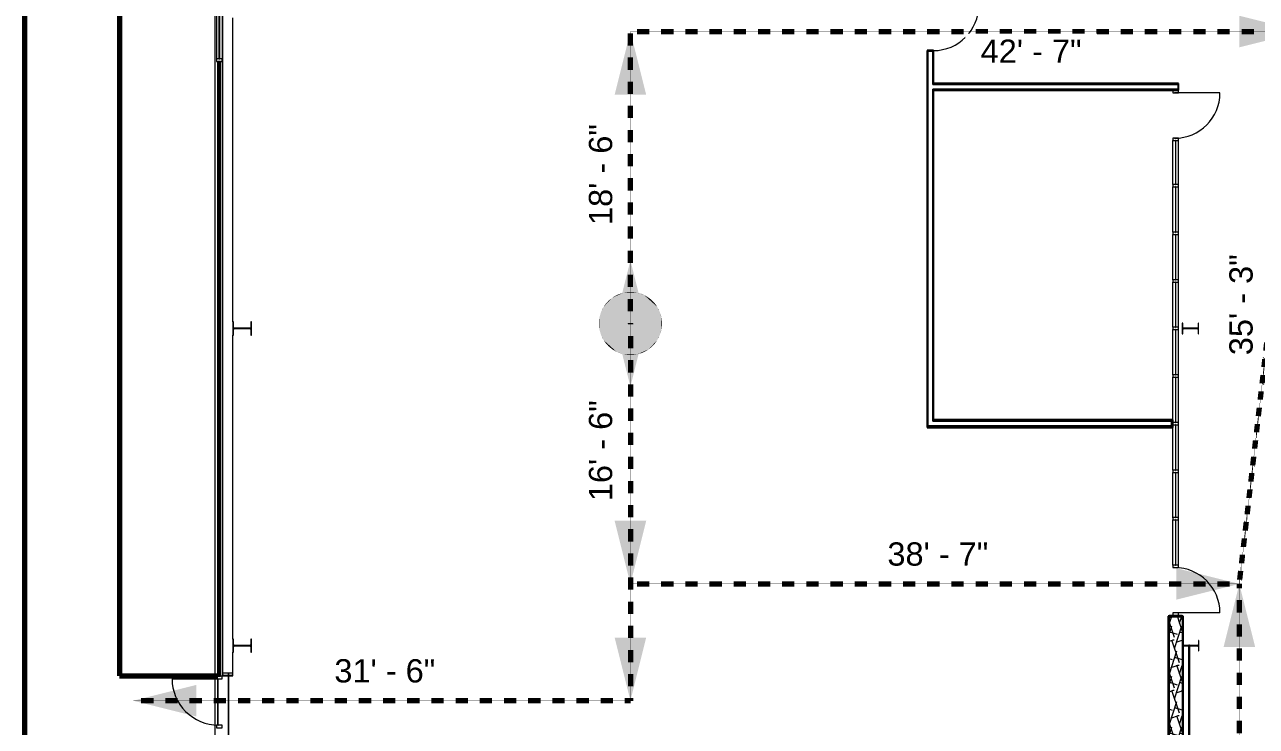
# Model space of a CAD drawing. Header units: inches. Extents: x 0 to 26364, y -23034 to 792.
# Drawn here: x 21911 to 22848, y -21688 to -21154 of the extents above; entities that cross this region are included whole.
import ezdxf

# ---------------------------------------------------------------- set-up
doc = ezdxf.new("R2010")
doc.units = ezdxf.units.IN
doc.header["$MEASUREMENT"] = 0
doc.linetypes.add('Dash', pattern=[0.25, 0.125, -0.125])
for name, color, linetype, lineweight in [('A-ANNO-IDEN', 131, 'Continuous', 9), ('A-ANNO-NOTE', 131, 'Continuous', 9), ('A-DOOR', 31, 'Continuous', 13), ('A-DOOR-GLAZ', 31, 'Continuous', 15), ('A-FLOR', 192, 'Continuous', 13), ('A-GENM', 13, 'Continuous', 13), ('A-GLAZ-CURT', 52, 'Continuous', 13), ('A-GLAZ-CWMG', 51, 'Continuous', 13), ('A-SITE-ROAD', 130, 'Continuous', 70), ('A-SITE-SWLK', 140, 'Continuous', 70), ('A-WALL', 113, 'Continuous', 13), ('A-WALL-PATT', 111, 'Continuous', 25), ('C-TOPO', 7, 'Continuous', 13), ('I-WALL', 2, 'Continuous', 13), ('L-SITE-WALL', 31, 'Continuous', 13), ('S-BEAM', 12, 'Continuous', 13), ('S-COLS', 52, 'Continuous', 13)]:
    doc.layers.add(name, color=color, linetype=linetype, lineweight=lineweight)
doc.styles.add('Arial_1', font='arial.ttf', dxfattribs={"height": 17.703593})
pattern_1 = [(45, (0, 0), (-19.00703, 19.00703), []), (45, (0, 28.8), (-19.00703, 19.00703), [])]
pattern_2 = [(0, (0, 0), (61.44, 15.36), [2.534, -43.546, 2.534, -43.546, -245.76]), (0, (0, 0), (61.44, 15.36), [-92.16, 2.534, -89.626, 2.534, -43.546, -107.52]), (0, (0, 0), (61.44, 15.36), [-230.4, 2.534, -28.186, 2.534, -74.266]), (120, (23.04, 7.68), (-44.02215, 45.528601), [2.534, -43.546, 2.534, -43.546, -245.76]), (120, (23.04, 7.68), (-44.02215, 45.528601), [-92.16, 2.534, -89.626, 2.534, -43.546, -107.52]), (120, (23.04, 7.68), (-44.02215, 45.528601), [-230.4, 2.534, -28.186, 2.534, -74.266]), (240, (30.72, 38.4), (-17.41785, -60.888601), [2.534, -43.546, 2.534, -43.546, -245.76]), (240, (30.72, 38.4), (-17.41785, -60.888601), [-92.16, 2.534, -89.626, 2.534, -43.546, -107.52]), (240, (30.72, 38.4), (-17.41785, -60.888601), [-230.4, 2.534, -28.186, 2.534, -74.266])]

# ---------------------------------------------------------------- blocks, each defined once
blk = doc.blocks.new('Struct_Xcel_Sports Complex_rvt-1-Egress Plan')
at = {"layer": 'A-FLOR', "color": 7}
for p, q in [((22066.14, -21648.87), (22066.14, -21647.23)), ((22066.14, -21722.93), (22066.14, -21649.18))]:
    blk.add_line(p, q, dxfattribs=at)
at = {"layer": 'L-SITE-WALL', "color": 7}
for p, q in [((22058.14, -21649.43), (22058.14, -21182.12)), ((22058.14, -21686.62), (22058.14, -21651.43)), ((22066.14, -21647.23), (22066.14, -21648.87)), ((22066.14, -21649.18), (22066.14, -21722.93))]:
    blk.add_line(p, q, dxfattribs=at)
blk = doc.blocks.new('Single-Glass 1 - 2_  10 7_16_ x96_-1835913-Egress Plan')
at = {"layer": 'A-DOOR'}
for p, q in [((15.21875, -2.4375), (15.21875, -6.4375)), ((17.21875, -2.4375), (15.21875, -2.4375)), ((15.21875, -6.4375), (17.21875, -6.4375)), ((17.21875, -2.4375), (17.21875, -6.4375)), ((15.21875, -32.875), (15.21875, -36.875)), ((15.21875, -32.875), (17.21875, -32.875)), ((17.21875, -36.875), (15.21875, -36.875)), ((17.21875, -32.875), (17.21875, -36.875))]:
    blk.add_line(p, q, dxfattribs=at)
at = {"layer": 'A-DOOR', "lineweight": 9}
for p, q in [((15.21875, -6.4375), (15.21875, -32.875)), ((17.21875, -6.4375), (17.21875, -32.875))]:
    blk.add_line(p, q, dxfattribs=at)
blk.add_arc((17.21875, -2.4375), 34.4375, 180, 270, dxfattribs=at)
at = {"layer": 'A-DOOR-GLAZ'}
blk.add_line((16.21875, -32.875), (16.21875, -6.4375), dxfattribs=at)
blk = doc.blocks.new('Girt_C - 8_D-1405510-Egress Plan')
at = {"layer": 'S-BEAM'}
for p, q in [((22061.64, -21143.68), (22061.64, -21646.84)), ((22069.64, -21380.05), (22069.64, -21148.8)), ((22069.64, -21621.3), (22069.64, -21390.05)), ((22069.64, -21646.84), (22069.64, -21631.3)), ((22069.25, -21647.23), (22062.03, -21647.23))]:
    blk.add_line(p, q, dxfattribs=at)
blk = doc.blocks.new('System Panel - INSULATED LOW-E GLAZING _SEE ELEVATIONS FOR U-FACTOR_ SHGC_ _ LT_-827433-Egress Plan')
at = {"layer": 'A-GLAZ-CURT', "lineweight": 9}
for p, q in [((17.09375, -0.25), (-17.09375, -0.25)), ((-17.09375, -0.25), (-17.09375, -1.25)), ((-17.09375, -1.25), (17.09375, -1.25)), ((17.09375, -1.25), (17.09375, -0.25))]:
    blk.add_line(p, q, dxfattribs=at)
at = {"layer": 'A-GLAZ-CURT'}
for p, q in [((-17.09375, -1.25), (-17.09375, -0.25)), ((17.09375, -0.25), (-17.09375, -0.25)), ((-17.09375, -1.25), (17.09375, -1.25)), ((17.09375, -0.25), (17.09375, -1.25))]:
    blk.add_line(p, q, dxfattribs=at)
blk = doc.blocks.new('Rectangular Mullion - Exterior 2_ x 4_5_-V77-Egress Plan')
at = {"layer": 'A-GLAZ-CWMG'}
for p, q in [((22057.02, -21145.93), (22057.02, -21180.12)), ((22061.52, -21145.93), (22061.52, -21180.12))]:
    blk.add_line(p, q, dxfattribs=at)
blk = doc.blocks.new('Rectangular Mullion - Exterior 2_ x 4_5_-1115231-Egress Plan')
at = {"layer": 'A-GLAZ-CWMG'}
for p, q in [((-1, 3), (1, 3)), ((-1, -1.5), (-1, 3)), ((1, 3), (1, -1.5)), ((1, -1.5), (-1, -1.5))]:
    blk.add_line(p, q, dxfattribs=at)
blk = doc.blocks.new('Door_Single_Storefront - one-1371400-Egress Plan')
at = {"layer": 'A-DOOR'}
blk.add_line((-17.59375, -35.1875), (-17.59375, 0), dxfattribs=at)
blk.add_arc((-17.59375, 0), 35.1875, 270, 0, dxfattribs=at)
blk = doc.blocks.new('Rectangular Mullion - Exterior 2_ x 4_5_-1305178-Egress Plan')
at = {"layer": 'A-GLAZ-CWMG'}
for p, q in [((0, 1.5), (-2, 1.5)), ((-2, 1.5), (-2, -3)), ((0, -3), (0, 1.5)), ((-2, -3), (0, -3))]:
    blk.add_line(p, q, dxfattribs=at)
blk = doc.blocks.new('Rectangular Mullion - Exterior 2_ x 4_5_-827470-Egress Plan')
at = {"layer": 'A-GLAZ-CWMG'}
for p, q in [((-1, 1.5), (1, 1.5)), ((-1, -3), (-1, 1.5)), ((1, 1.5), (1, -3)), ((1, -3), (-1, -3))]:
    blk.add_line(p, q, dxfattribs=at)
blk = doc.blocks.new('Round Bar - 1_-1251605-Egress Plan')
at = {"layer": 'S-BEAM'}
for p, q in [((22796.27, -21626.3), (22796.27, -21749.02)), ((22797.27, -21749.02), (22797.27, -21626.3))]:
    blk.add_line(p, q, dxfattribs=at)
for start_param, end_param in [(0, 3.141593), (3.141593, 6.283185)]:
    blk.add_ellipse((22796.77, -21626.3), major_axis=(0.5, 0), ratio=0.836579, start_param=start_param, end_param=end_param, dxfattribs=at)
blk = doc.blocks.new('Door_Single_Storefront - one-1371409-Egress Plan')
at = {"layer": 'A-DOOR'}
blk.add_line((-17.21875, 34.4375), (-17.21875, 0), dxfattribs=at)
blk.add_arc((-17.21875, 0), 34.4375, 360, 90, dxfattribs=at)
blk = doc.blocks.new('System Panel - Interior Glazing-1220306-Egress Plan')
at = {"layer": 'A-GLAZ-CURT', "lineweight": 9}
for p, q in [((17.21875, 0.9375), (-17.21875, 0.9375)), ((-17.21875, 0.9375), (-17.21875, 0.5625)), ((-17.21875, 0.5625), (17.21875, 0.5625)), ((17.21875, 0.5625), (17.21875, 0.9375))]:
    blk.add_line(p, q, dxfattribs=at)
blk = doc.blocks.new('Rectangular Mullion - Interior 1_75_ x 4_5_-1214730-Egress Plan')
at = {"layer": 'A-GLAZ-CWMG'}
for p, q in [((22799.52, -22650.74), (22799.52, -22616.3)), ((22804.02, -22650.74), (22804.02, -22616.3))]:
    blk.add_line(p, q, dxfattribs=at)
blk = doc.blocks.new('Rectangular Mullion - Interior 1_75_ x 4_5_-1834679-Egress Plan')
at = {"layer": 'A-GLAZ-CWMG'}
for p, q in [((-1.75, 1.5), (0, 1.5)), ((-1.75, -3), (-1.75, 1.5)), ((0, 1.5), (0, -3)), ((0, -3), (-1.75, -3))]:
    blk.add_line(p, q, dxfattribs=at)
blk = doc.blocks.new('Rectangular Mullion - Interior 1_75_ x 4_5_-1835424-Egress Plan')
at = {"layer": 'A-GLAZ-CWMG'}
for p, q in [((0, 1.5), (-1.75, 1.5)), ((-1.75, 1.5), (-1.75, -3)), ((0, -3), (0, 1.5)), ((-1.75, -3), (0, -3))]:
    blk.add_line(p, q, dxfattribs=at)
blk = doc.blocks.new('Rectangular Mullion - Interior 1_75_ x 4_5_-1220285-Egress Plan')
at = {"layer": 'A-GLAZ-CWMG'}
for p, q in [((-0.875, 1.5), (0.875, 1.5)), ((-0.875, -3), (-0.875, 1.5)), ((0.875, 1.5), (0.875, -3)), ((0.875, -3), (-0.875, -3))]:
    blk.add_line(p, q, dxfattribs=at)
blk = doc.blocks.new('Door_Single_Storefront - one-1835622-Egress Plan')
at = {"layer": 'A-DOOR'}
blk.add_line((-17.21875, -34.4375), (-17.21875, 0), dxfattribs=at)
blk.add_arc((-17.21875, 0), 34.4375, 270, 0, dxfattribs=at)
blk = doc.blocks.new('Rectangular Mullion - Interior 1_75_ x 4_5_-V82-Egress Plan')
at = {"layer": 'A-GLAZ-CWMG'}
for p, q in [((22784.14, -21454.43), (22784.14, -21422.12)), ((22788.64, -21456.55), (22788.64, -21422.12))]:
    blk.add_line(p, q, dxfattribs=at)
blk = doc.blocks.new('Rectangular Mullion - Interior 1_75_ x 4_5_-V83-Egress Plan')
at = {"layer": 'A-GLAZ-CWMG'}
for p, q in [((22784.14, -21492.74), (22784.14, -21460.43)), ((22788.64, -21492.74), (22788.64, -21458.3))]:
    blk.add_line(p, q, dxfattribs=at)
blk = doc.blocks.new('Rectangular Mullion - Interior 1_75_ x 4_5_-1835431-Egress Plan')
at = {"layer": 'A-GLAZ-CWMG'}
for p, q in [((22784.14, -21565.12), (22784.14, -21530.68)), ((22788.64, -21565.12), (22788.64, -21530.68))]:
    blk.add_line(p, q, dxfattribs=at)
blk = doc.blocks.new('System Panel - Interior Glazing-1835623-Egress Plan')
at = {"layer": 'A-GLAZ-CURT', "lineweight": 9}
for p, q in [((16.71875, 0.9375), (-16.71875, 0.9375)), ((-16.71875, 0.9375), (-16.71875, 0.5625)), ((-16.71875, 0.5625), (16.71875, 0.5625)), ((16.71875, 0.5625), (16.71875, 0.9375))]:
    blk.add_line(p, q, dxfattribs=at)
blk = doc.blocks.new('Rectangular Mullion - Interior 1_75_ x 4_5_-1835621-Egress Plan')
at = {"layer": 'A-GLAZ-CWMG'}
for p, q in [((22784.14, -21275.62), (22784.14, -21242.18)), ((22788.64, -21275.62), (22788.64, -21242.18))]:
    blk.add_line(p, q, dxfattribs=at)
blk = doc.blocks.new('Rectangular Mullion - Interior 1_75_ x 4_5_-1314720-Egress Plan')
at = {"layer": 'A-GLAZ-CWMG'}
for p, q in [((-0.875, 1.5), (0.875, 1.5)), ((-0.875, -3), (-0.875, 1.5)), ((0.875, 1.5), (0.875, -3)), ((0.875, -3), (-0.875, -3))]:
    blk.add_line(p, q, dxfattribs=at)
blk = doc.blocks.new('Path of Travel - 01 Start-1852794-Egress Plan')
at = {"layer": 'A-GENM', "linetype": 'Dash', "lineweight": 70}
blk.add_line((8.96, 0), (206.96, 0), dxfattribs=at)
blk = doc.blocks.new('Path of Travel - 02 Middle-1854604-Egress Plan')
at = {"layer": 'A-GENM', "linetype": 'Dash', "lineweight": 70}
blk.add_line((8.96, 0), (471.95, 0), dxfattribs=at)
blk = doc.blocks.new('Path of Travel - 02 Middle-1854653-Egress Plan')
at = {"layer": 'A-GENM', "linetype": 'Dash', "lineweight": 70}
blk.add_line((8.96, 0), (431.68, 0), dxfattribs=at)
blk = doc.blocks.new('Path of Travel - 01 Start-1853718-Egress Plan')
at = {"layer": 'A-GENM', "linetype": 'Dash', "lineweight": 70}
blk.add_line((8.96, 0), (230.96, 0), dxfattribs=at)
blk = doc.blocks.new('Path of Travel - 02 Middle-1853280-Egress Plan')
at = {"layer": 'A-GENM', "linetype": 'Dash', "lineweight": 70}
blk.add_line((8.96, 0), (519.87, 0), dxfattribs=at)
blk = doc.blocks.new('Path of Travel - 02 Middle-1853626-Egress Plan')
at = {"layer": 'A-GENM', "linetype": 'Dash', "lineweight": 70}
blk.add_line((8.96, 0), (386.96, 0), dxfattribs=at)
blk = doc.blocks.new('Path of Travel - 02 Middle-1853567-Egress Plan')
at = {"layer": 'A-GENM', "linetype": 'Dash', "lineweight": 70}
blk.add_line((8.96, 0), (97.77, 0), dxfattribs=at)
blk = doc.blocks.new('Path of Travel - 02 Middle-1854605-Egress Plan')
at = {"layer": 'A-GENM', "linetype": 'Dash', "lineweight": 70}
blk.add_line((8.96, 0), (733.08, 0), dxfattribs=at)

msp = doc.modelspace()

# ---------------------------------------------------------------- hatches: boundary and pattern name
at = {"layer": 'A-ANNO-NOTE'}
for points in [[(22834.74, -21171.3), (22882.74, -21159.3), (22834.74, -21147.3)], [(22383.84, -21207.3), (22371.84, -21159.3), (22359.84, -21207.3)], [(22383.84, -21381.3), (22371.84, -21333.3), (22359.84, -21381.3)], [(22351.44, -21368.65), (22366.47, -21357.9), (22357.88, -21361.77)], [(22351.44, -21368.65), (22382.31, -21359.7), (22366.47, -21357.9)], [(22351.44, -21368.65), (22366.47, -21357.9), (22357.88, -21361.77)], [(22351.44, -21368.65), (22382.31, -21359.7), (22366.47, -21357.9)], [(22361.37, -21402.89), (22382.31, -21359.7), (22351.44, -21368.65)], [(22361.37, -21402.89), (22382.31, -21359.7), (22351.44, -21368.65)], [(22351.44, -21368.65), (22357.88, -21361.77), (22353.28, -21366.08)], [(22351.44, -21368.65), (22357.88, -21361.77), (22353.28, -21366.08)], [(22353.28, -21366.08), (22357.88, -21361.77), (22355.11, -21364.09)], [(22353.28, -21366.08), (22357.88, -21361.77), (22355.11, -21364.09)], [(22357.88, -21361.77), (22366.47, -21357.9), (22362.6, -21359.14)], [(22357.88, -21361.77), (22366.47, -21357.9), (22362.6, -21359.14)], [(22357.88, -21361.77), (22362.6, -21359.14), (22359, -21361.02)], [(22357.88, -21361.77), (22362.6, -21359.14), (22359, -21361.02)], [(22361.37, -21402.89), (22392.24, -21393.94), (22382.31, -21359.7)], [(22361.37, -21402.89), (22392.24, -21393.94), (22382.31, -21359.7)], [(22366.47, -21357.9), (22377.21, -21357.9), (22369.58, -21357.4)], [(22366.47, -21357.9), (22377.21, -21357.9), (22369.58, -21357.4)], [(22382.31, -21359.7), (22377.21, -21357.9), (22366.47, -21357.9)], [(22382.31, -21359.7), (22377.21, -21357.9), (22366.47, -21357.9)], [(22377.21, -21357.9), (22374.09, -21357.4), (22369.58, -21357.4)], [(22377.21, -21357.9), (22374.09, -21357.4), (22369.58, -21357.4)], [(22373.64, -21357.36), (22372.29, -21357.3), (22370.03, -21357.36)], [(22373.64, -21357.36), (22372.29, -21357.3), (22370.03, -21357.36)], [(22374.09, -21357.4), (22373.64, -21357.36), (22370.03, -21357.36)], [(22374.09, -21357.4), (22373.64, -21357.36), (22370.03, -21357.36)], [(22377.21, -21357.9), (22375.88, -21357.64), (22374.09, -21357.4)], [(22377.21, -21357.9), (22375.88, -21357.64), (22374.09, -21357.4)], [(22381.07, -21359.14), (22379.81, -21358.66), (22377.21, -21357.9)], [(22382.31, -21359.7), (22381.07, -21359.14), (22377.21, -21357.9)], [(22381.07, -21359.14), (22379.81, -21358.66), (22377.21, -21357.9)], [(22382.31, -21359.7), (22381.07, -21359.14), (22377.21, -21357.9)], [(22385.8, -21361.77), (22384.67, -21361.02), (22382.31, -21359.7)], [(22392.24, -21368.65), (22385.8, -21361.77), (22382.31, -21359.7)], [(22392.24, -21393.94), (22392.24, -21368.65), (22382.31, -21359.7)], [(22392.24, -21393.94), (22392.24, -21368.65), (22382.31, -21359.7)], [(22392.24, -21368.65), (22385.8, -21361.77), (22382.31, -21359.7)], [(22385.8, -21361.77), (22384.67, -21361.02), (22382.31, -21359.7)], [(22388.57, -21364.09), (22386.88, -21362.59), (22385.8, -21361.77)], [(22390.4, -21366.08), (22388.57, -21364.09), (22385.8, -21361.77)], [(22392.24, -21368.65), (22390.4, -21366.08), (22385.8, -21361.77)], [(22392.24, -21368.65), (22390.4, -21366.08), (22385.8, -21361.77)], [(22390.4, -21366.08), (22388.57, -21364.09), (22385.8, -21361.77)], [(22388.57, -21364.09), (22386.88, -21362.59), (22385.8, -21361.77)], [(22351.44, -21393.94), (22351.44, -21368.65), (22349.43, -21372.69)], [(22349.43, -21372.69), (22351.44, -21368.65), (22350.34, -21370.62)], [(22349.43, -21372.69), (22351.44, -21368.65), (22350.34, -21370.62)], [(22351.44, -21393.94), (22351.44, -21368.65), (22349.43, -21372.69)], [(22361.37, -21402.89), (22351.44, -21368.65), (22351.44, -21393.94)], [(22361.37, -21402.89), (22351.44, -21368.65), (22351.44, -21393.94)], [(22392.24, -21368.65), (22391.75, -21367.89), (22390.4, -21366.08)], [(22392.24, -21368.65), (22391.75, -21367.89), (22390.4, -21366.08)], [(22394.24, -21372.69), (22393.33, -21370.62), (22392.24, -21368.65)], [(22394.24, -21389.9), (22394.24, -21372.69), (22392.24, -21368.65)], [(22392.24, -21393.94), (22394.24, -21389.9), (22392.24, -21368.65)], [(22392.24, -21393.94), (22394.24, -21389.9), (22392.24, -21368.65)], [(22394.24, -21389.9), (22394.24, -21372.69), (22392.24, -21368.65)], [(22394.24, -21372.69), (22393.33, -21370.62), (22392.24, -21368.65)], [(22348.08, -21384.67), (22348.08, -21377.92), (22347.86, -21380.17)], [(22348.08, -21384.67), (22348.08, -21377.92), (22347.86, -21380.17)], [(22348.08, -21384.67), (22347.86, -21380.17), (22347.86, -21382.42)], [(22348.08, -21384.67), (22347.86, -21380.17), (22347.86, -21382.42)], [(22348.3, -21386), (22348.3, -21376.59), (22348.08, -21377.92)], [(22348.3, -21386), (22348.3, -21376.59), (22348.08, -21377.92)], [(22348.3, -21386), (22348.08, -21377.92), (22348.08, -21384.67)], [(22348.3, -21386), (22348.08, -21377.92), (22348.08, -21384.67)], [(22348.3, -21386), (22349.43, -21372.69), (22348.3, -21376.59)], [(22349.43, -21389.9), (22349.43, -21372.69), (22348.3, -21386)], [(22349.43, -21389.9), (22349.43, -21372.69), (22348.3, -21376.59)], [(22349.43, -21389.9), (22348.3, -21376.59), (22348.3, -21386)], [(22351.44, -21393.94), (22349.43, -21372.69), (22349.43, -21389.9)], [(22351.44, -21393.94), (22349.43, -21372.69), (22349.43, -21389.9)], [(22395.37, -21376.59), (22395.07, -21375.27), (22394.24, -21372.69)], [(22395.37, -21386), (22395.37, -21376.59), (22394.24, -21372.69)], [(22394.24, -21389.9), (22395.37, -21386), (22394.24, -21372.69)], [(22395.37, -21376.59), (22395.07, -21375.27), (22394.24, -21372.69)], [(22394.24, -21389.9), (22395.37, -21376.59), (22394.24, -21372.69)], [(22394.24, -21389.9), (22395.37, -21386), (22395.37, -21376.59)], [(22395.6, -21384.67), (22395.6, -21377.92), (22395.37, -21376.59)], [(22395.37, -21386), (22395.6, -21384.67), (22395.37, -21376.59)], [(22395.37, -21386), (22395.6, -21384.67), (22395.37, -21376.59)], [(22395.6, -21384.67), (22395.6, -21377.92), (22395.37, -21376.59)], [(22395.81, -21382.42), (22395.81, -21380.17), (22395.6, -21377.92)], [(22395.6, -21384.67), (22395.81, -21382.42), (22395.6, -21377.92)], [(22395.6, -21384.67), (22395.81, -21382.42), (22395.6, -21377.92)], [(22395.81, -21382.42), (22395.81, -21380.17), (22395.6, -21377.92)], [(22351.44, -21393.94), (22349.43, -21389.9), (22350.34, -21391.97)], [(22351.44, -21393.94), (22349.43, -21389.9), (22350.34, -21391.97)], [(22371.84, -21429.3), (22383.84, -21381.3), (22359.84, -21381.3)], [(22392.24, -21393.94), (22393.33, -21391.97), (22394.24, -21389.9)], [(22392.24, -21393.94), (22393.33, -21391.97), (22394.24, -21389.9)], [(22394.24, -21389.9), (22395.07, -21387.32), (22395.37, -21386)], [(22394.24, -21389.9), (22395.07, -21387.32), (22395.37, -21386)], [(22357.88, -21400.82), (22351.44, -21393.94), (22353.28, -21396.51)], [(22361.37, -21402.89), (22351.44, -21393.94), (22357.88, -21400.82)], [(22361.37, -21402.89), (22351.44, -21393.94), (22357.88, -21400.82)], [(22357.88, -21400.82), (22351.44, -21393.94), (22353.28, -21396.51)], [(22357.88, -21400.82), (22353.28, -21396.51), (22355.11, -21398.5)], [(22357.88, -21400.82), (22353.28, -21396.51), (22355.11, -21398.5)], [(22377.21, -21404.69), (22392.24, -21393.94), (22361.37, -21402.89)], [(22377.21, -21404.69), (22392.24, -21393.94), (22361.37, -21402.89)], [(22377.21, -21404.69), (22385.8, -21400.82), (22392.24, -21393.94)], [(22377.21, -21404.69), (22385.8, -21400.82), (22392.24, -21393.94)], [(22385.8, -21400.82), (22390.4, -21396.51), (22392.24, -21393.94)], [(22385.8, -21400.82), (22390.4, -21396.51), (22392.24, -21393.94)], [(22385.8, -21400.82), (22388.57, -21398.5), (22390.4, -21396.51)], [(22385.8, -21400.82), (22388.57, -21398.5), (22390.4, -21396.51)], [(22385.8, -21400.82), (22386.88, -21400), (22388.57, -21398.5)], [(22385.8, -21400.82), (22386.88, -21400), (22388.57, -21398.5)], [(22377.21, -21404.69), (22361.37, -21402.89), (22366.47, -21404.69)], [(22366.47, -21404.69), (22361.37, -21402.89), (22362.6, -21403.45)], [(22377.21, -21404.69), (22361.37, -21402.89), (22366.47, -21404.69)], [(22366.47, -21404.69), (22361.37, -21402.89), (22362.6, -21403.45)], [(22374.09, -21405.19), (22366.47, -21404.69), (22369.58, -21405.19)], [(22374.09, -21405.19), (22377.21, -21404.69), (22366.47, -21404.69)], [(22374.09, -21405.19), (22377.21, -21404.69), (22366.47, -21404.69)], [(22369.58, -21405.19), (22374.09, -21405.19), (22366.47, -21404.69)], [(22373.64, -21405.23), (22374.09, -21405.19), (22369.58, -21405.19)], [(22373.64, -21405.23), (22374.09, -21405.19), (22369.58, -21405.19)], [(22371.39, -21405.29), (22373.64, -21405.23), (22370.03, -21405.23)], [(22371.39, -21405.29), (22373.64, -21405.23), (22370.03, -21405.23)], [(22374.09, -21405.19), (22375.88, -21404.95), (22377.21, -21404.69)], [(22374.09, -21405.19), (22375.88, -21404.95), (22377.21, -21404.69)], [(22377.21, -21404.69), (22381.07, -21403.45), (22385.8, -21400.82)], [(22377.21, -21404.69), (22381.07, -21403.45), (22385.8, -21400.82)], [(22377.21, -21404.69), (22379.81, -21403.93), (22381.07, -21403.45)], [(22377.21, -21404.69), (22379.81, -21403.93), (22381.07, -21403.45)], [(22381.07, -21403.45), (22384.67, -21401.57), (22385.8, -21400.82)], [(22381.07, -21403.45), (22384.67, -21401.57), (22385.8, -21400.82)], [(22381.07, -21403.45), (22383.51, -21402.27), (22384.67, -21401.57)], [(22381.07, -21403.45), (22383.51, -21402.27), (22384.67, -21401.57)], [(22371.84, -21579.3), (22383.84, -21531.3), (22359.84, -21531.3)], [(22786.83, -21591.3), (22834.83, -21579.3), (22786.83, -21567.3)], [(22846.83, -21627.3), (22834.83, -21579.3), (22822.83, -21627.3)], [(22371.84, -21668.11), (22383.84, -21620.11), (22359.84, -21620.11)], [(22041.84, -21680.11), (22041.84, -21656.11), (21993.84, -21668.11), (22012.47, -21672.77)]]:
    msp.add_hatch(color=256, dxfattribs=at).paths.add_polyline_path(points, flags=0)
at = {"layer": 'A-WALL-PATT', "lineweight": 9}
h = msp.add_hatch(dxfattribs=at)
h.set_pattern_fill('FP_10', color=256, style=0, pattern_type=2)
h.set_pattern_definition(pattern_2)
h.paths.add_polyline_path([(22597.4, -21459.18), (22598.02, -21459.18), (22598.02, -21174.4), (22599.84, -21174.4), (22599.84, -21173.77), (22597.4, -21173.77), (22597.4, -21454.43)], flags=0)
h.paths.add_polyline_path([(22599.84, -21139.33), (22599.84, -21138.71), (22598.02, -21138.71), (22598.02, -20899.55), (22597.4, -20899.55), (22597.4, -21139.33)], flags=0)
h = msp.add_hatch(dxfattribs=at)
h.set_pattern_fill('FP_10', color=256, style=0, pattern_type=2)
h.set_pattern_definition(pattern_2)
h.paths.add_polyline_path([(22602.27, -21454.43), (22602.27, -21203.18), (22601.65, -21203.18), (22601.65, -21454.43)], flags=0)
h.paths.add_polyline_path([(22601.65, -21199.55), (22602.27, -21199.55), (22602.27, -21173.77), (22599.84, -21173.77), (22599.84, -21174.4), (22601.65, -21174.4), (22601.65, -21174.75)], flags=0)
h.paths.add_polyline_path([(22599.84, -21139.33), (22602.27, -21139.33), (22602.27, -21134.55), (22601.65, -21134.55), (22601.65, -21138.71), (22599.84, -21138.71)], flags=0)
h.paths.add_polyline_path([(22601.65, -21130.93), (22602.27, -21130.93), (22602.27, -20899.55), (22601.65, -20899.55), (22601.65, -21097.28)], flags=0)
h = msp.add_hatch(dxfattribs=at)
h.set_pattern_fill('FP_10', color=256, style=0, pattern_type=2)
h.set_pattern_definition(pattern_2)
h.paths.add_polyline_path([(22788.01, -21199.55), (22788.64, -21199.55), (22788.64, -21198.93), (22602.27, -21198.93), (22602.27, -21199.55), (22714.32, -21199.55)], flags=0)
h = msp.add_hatch(dxfattribs=at)
h.set_pattern_fill('FP_10', color=256, style=0, pattern_type=2)
h.set_pattern_definition(pattern_2)
h.paths.add_polyline_path([(22602.27, -21203.8), (22788.64, -21203.8), (22788.64, -21199.55), (22788.01, -21199.55), (22788.01, -21203.18), (22602.27, -21203.18)], flags=0)
h = msp.add_hatch(dxfattribs=at)
h.set_pattern_fill('FP_10', color=256, style=0, pattern_type=2)
h.set_pattern_definition(pattern_2)
h.paths.add_polyline_path([(22783.51, -21455.05), (22784.14, -21455.05), (22784.14, -21454.43), (22601.65, -21454.43), (22601.65, -21455.05), (22714.32, -21455.05)], flags=0)
h = msp.add_hatch(dxfattribs=at)
h.set_pattern_fill('FP_10', color=256, style=0, pattern_type=2)
h.set_pattern_definition(pattern_2)
h.paths.add_polyline_path([(22782.89, -21455.68), (22783.51, -21455.68), (22783.51, -21455.05), (22601.65, -21455.05), (22601.65, -21455.68), (22714.32, -21455.68)], flags=0)
h = msp.add_hatch(dxfattribs=at)
h.set_pattern_fill('FP_11', color=256, style=0, pattern_type=2)
h.set_pattern_definition([(161.57, (0.96, 0.96), (-7.6802237, -0.0009796), [0, -54.643, 6.067, 0]), (18.43, (-0.96, 0.96), (-7.6802237, 0.0009796), [0, -54.643, 6.067, 0]), (108.43, (0.96, 0.96), (3.8382953, -19.20136532), [18.211, -42.499]), (71.57, (-0.96, 0.96), (3.8382953, 19.20136532), [18.211, -42.499])])
h.paths.add_polyline_path([(22791.39, -21850.8), (22791.39, -21604.67), (22781.39, -21604.67), (22781.39, -21850.8), (22784.51, -21850.8)], flags=0)
at = {"layer": 'S-COLS', "lineweight": 9}
h = msp.add_hatch(dxfattribs=at)
h.set_pattern_fill('FP_8', color=256, style=0, pattern_type=2)
h.set_pattern_definition(pattern_1)
h.paths.add_polyline_path([(22083.64, -21390.05), (22083.64, -21380.05), (22083.21, -21380.05), (22083.21, -21384.22), (22083, -21384.71), (22082.52, -21384.91), (22070.77, -21384.91), (22070.28, -21384.71), (22070.07, -21384.22), (22070.07, -21380.05), (22069.64, -21380.05), (22069.64, -21390.05), (22070.07, -21390.05), (22070.07, -21385.89), (22070.28, -21385.4), (22070.77, -21385.2), (22082.52, -21385.2), (22083, -21385.4), (22083.21, -21385.89), (22083.21, -21390.05)], flags=0)
h = msp.add_hatch(dxfattribs=at)
h.set_pattern_fill('FP_8', color=256, style=0, pattern_type=2)
h.set_pattern_definition(pattern_1)
h.paths.add_polyline_path([(22803.46, -21389.05), (22803.89, -21389.05), (22803.89, -21381.05), (22803.46, -21381.05), (22803.46, -21384.22), (22803.25, -21384.71), (22802.77, -21384.91), (22792.52, -21384.91), (22792.03, -21384.71), (22791.82, -21384.22), (22791.82, -21381.05), (22791.39, -21381.05), (22791.39, -21389.05), (22791.82, -21389.05), (22791.82, -21385.89), (22792.03, -21385.4), (22792.52, -21385.2), (22802.77, -21385.2), (22803.25, -21385.4), (22803.46, -21385.89)], flags=0)
h = msp.add_hatch(dxfattribs=at)
h.set_pattern_fill('FP_8', color=256, style=0, pattern_type=2)
h.set_pattern_definition(pattern_1)
h.paths.add_polyline_path([(22069.64, -21649.18), (22069.64, -21646.84), (22069.36, -21646.95), (22069.25, -21647.23), (22068.99, -21648.87), (22062.29, -21648.87), (22061.92, -21646.95), (22061.64, -21646.84), (22061.64, -21649.18)], flags=0)

# ---------------------------------------------------------------- linework, layer by layer
at = {"layer": 'A-SITE-ROAD'}
msp.add_line((21911.24, -20555.01), (21911.24, -22983.09), dxfattribs=at)
at = {"layer": 'A-SITE-SWLK'}
for p, q in [((21983.24, -20555.01), (21983.24, -21649.18)), ((21983.24, -21649.18), (22058.14, -21649.18))]:
    msp.add_line(p, q, dxfattribs=at)
at = {"layer": 'A-WALL', "lineweight": 9}
for p, q in [((22601.65, -21174.4), (22598.02, -21174.4)), ((22598.02, -21174.4), (22598.02, -21459.18)), ((22601.65, -21199.55), (22601.65, -21174.4)), ((22601.65, -21199.55), (22788.01, -21199.55)), ((22788.01, -21199.55), (22788.01, -21203.18)), ((22788.01, -21203.18), (22601.65, -21203.18)), ((22601.65, -21455.68), (22601.65, -21203.18)), ((22601.65, -21455.05), (22783.51, -21455.05)), ((22601.65, -21455.68), (22782.89, -21455.68)), ((22782.89, -21455.68), (22782.89, -21459.18)), ((22783.51, -21459.8), (22783.51, -21455.05)), ((22782.89, -21459.18), (22597.4, -21459.18)), ((22597.4, -21459.8), (22783.51, -21459.8)), ((22791.39, -21604.67), (22781.39, -21604.67)), ((22781.39, -21604.67), (22781.39, -21850.8)), ((22791.39, -21604.67), (22791.39, -21850.8))]:
    msp.add_line(p, q, dxfattribs=at)
at = {"layer": 'A-WALL', "lineweight": 25}
for p, q in [((22058.46, -21182.43), (22058.46, -21649.12)), ((22060.04, -21182.43), (22058.46, -21182.43)), ((22060.04, -21649.12), (22060.04, -21182.43)), ((22058.46, -21649.12), (22060.04, -21649.12))]:
    msp.add_line(p, q, dxfattribs=at)
at = {"layer": 'C-TOPO'}
for p, q in [((21911.24, -22983.08), (21911.24, -20555.01)), ((21911.24, -20555.01), (21911.24, -22983.08)), ((21983.24, -20555.01), (21983.24, -21649.18)), ((21983.24, -21649.18), (21983.24, -20555.01)), ((21983.24, -21649.18), (22058.14, -21649.18)), ((22058.14, -21649.18), (21983.24, -21649.18)), ((22058.14, -21649.18), (22058.14, -21649.43)), ((22058.14, -21649.43), (22058.14, -21649.18)), ((22058.14, -21651.43), (22058.14, -21686.62)), ((22058.14, -21686.62), (22058.14, -21651.43))]:
    msp.add_line(p, q, dxfattribs=at)
at = {"layer": 'I-WALL', "lineweight": 25}
for p, q in [((22597.4, -21173.77), (22597.4, -21460.43)), ((22602.27, -21173.77), (22597.4, -21173.77)), ((22602.27, -21198.93), (22602.27, -21173.77)), ((22788.64, -21198.93), (22602.27, -21198.93)), ((22788.64, -21203.8), (22788.64, -21198.93)), ((22602.27, -21203.8), (22788.64, -21203.8)), ((22602.27, -21454.43), (22602.27, -21203.8)), ((22784.14, -21454.43), (22602.27, -21454.43)), ((22784.14, -21460.43), (22784.14, -21454.43)), ((22597.4, -21460.43), (22784.14, -21460.43)), ((22792.14, -21603.92), (22780.64, -21603.92)), ((22780.64, -21603.92), (22780.64, -21851.55)), ((22792.14, -22276.55), (22792.14, -21603.92))]:
    msp.add_line(p, q, dxfattribs=at)
at = {"layer": 'L-SITE-WALL'}
for p, q in [((22056.14, -22800.8), (22056.14, -20889.55)), ((22058.14, -21182.12), (22058.14, -21649.43)), ((22058.14, -21651.43), (22058.14, -21686.62))]:
    msp.add_line(p, q, dxfattribs=at)
at = {"layer": 'S-COLS', "lineweight": 15}
for p, q in [((22070.07, -21380.05), (22069.64, -21380.05)), ((22069.64, -21380.05), (22069.64, -21390.05)), ((22070.07, -21384.22), (22070.07, -21380.05)), ((22083.64, -21380.05), (22083.21, -21380.05)), ((22083.21, -21380.05), (22083.21, -21384.22)), ((22083.64, -21390.05), (22083.64, -21380.05)), ((22069.64, -21390.05), (22070.07, -21390.05)), ((22070.07, -21390.05), (22070.07, -21385.89)), ((22082.52, -21384.91), (22070.77, -21384.91)), ((22070.77, -21385.2), (22082.52, -21385.2)), ((22083.21, -21385.89), (22083.21, -21390.05)), ((22083.21, -21390.05), (22083.64, -21390.05)), ((22791.82, -21381.05), (22791.39, -21381.05)), ((22791.39, -21381.05), (22791.39, -21389.05)), ((22791.39, -21389.05), (22791.82, -21389.05)), ((22791.82, -21384.22), (22791.82, -21381.05)), ((22791.82, -21389.05), (22791.82, -21385.89)), ((22802.77, -21384.91), (22792.52, -21384.91)), ((22792.52, -21385.2), (22802.77, -21385.2)), ((22803.89, -21381.05), (22803.46, -21381.05)), ((22803.46, -21381.05), (22803.46, -21384.22)), ((22803.46, -21385.89), (22803.46, -21389.05)), ((22803.46, -21389.05), (22803.89, -21389.05)), ((22803.89, -21389.05), (22803.89, -21381.05)), ((22791.39, -21603.3), (22781.39, -21603.3)), ((22781.39, -21603.3), (22781.39, -21606.19)), ((22781.83, -21605.76), (22782.13, -21603.83)), ((22782.13, -21603.83), (22790.65, -21603.83)), ((22790.65, -21603.83), (22790.95, -21605.76)), ((22791.39, -21606.19), (22791.39, -21603.3)), ((22070.07, -21621.3), (22069.64, -21621.3)), ((22069.64, -21621.3), (22069.64, -21631.3)), ((22070.07, -21625.47), (22070.07, -21621.3)), ((22083.64, -21621.3), (22083.21, -21621.3)), ((22083.21, -21621.3), (22083.21, -21625.47)), ((22083.64, -21631.3), (22083.64, -21621.3)), ((22791.82, -21622.3), (22791.39, -21622.3)), ((22791.39, -21622.3), (22791.39, -21630.3)), ((22791.82, -21625.47), (22791.82, -21622.3)), ((22804.14, -21622.3), (22803.71, -21622.3)), ((22803.71, -21622.3), (22803.71, -21625.47)), ((22804.14, -21630.3), (22804.14, -21622.3)), ((22069.64, -21631.3), (22070.07, -21631.3)), ((22070.07, -21631.3), (22070.07, -21627.14)), ((22082.52, -21626.16), (22070.77, -21626.16)), ((22070.77, -21626.45), (22082.52, -21626.45)), ((22083.21, -21627.14), (22083.21, -21631.3)), ((22083.21, -21631.3), (22083.64, -21631.3)), ((22791.39, -21630.3), (22791.82, -21630.3)), ((22791.82, -21630.3), (22791.82, -21627.14)), ((22796.33, -21626.16), (22792.52, -21626.16)), ((22792.52, -21626.45), (22796.27, -21626.45)), ((22803.02, -21626.16), (22797.2, -21626.16)), ((22797.27, -21626.45), (22803.02, -21626.45)), ((22803.71, -21627.14), (22803.71, -21630.3)), ((22803.71, -21630.3), (22804.14, -21630.3)), ((22061.64, -21646.84), (22061.64, -21649.18)), ((22061.64, -21649.18), (22069.64, -21649.18)), ((22062.29, -21648.87), (22062.03, -21647.23)), ((22068.99, -21648.87), (22062.29, -21648.87)), ((22069.25, -21647.23), (22068.99, -21648.87)), ((22069.64, -21649.18), (22069.64, -21646.84))]:
    msp.add_line(p, q, dxfattribs=at)
for centre, radius, start, end in [((22070.77, -21384.22), 0.691, 180, 270), ((22070.77, -21385.89), 0.691, 90, 180), ((22082.52, -21384.22), 0.691, 270, 0), ((22082.52, -21385.89), 0.691, 0, 90), ((22792.52, -21384.22), 0.691, 180, 270), ((22792.52, -21385.89), 0.691, 90, 180), ((22802.77, -21384.22), 0.691, 270, 0), ((22802.77, -21385.89), 0.691, 0, 90), ((22781.39, -21605.76), 0.436, 270, 0), ((22791.39, -21605.76), 0.436, 180, 270), ((22070.77, -21625.47), 0.691, 180, 270), ((22070.77, -21627.14), 0.691, 90, 180), ((22082.52, -21625.47), 0.691, 270, 0), ((22082.52, -21627.14), 0.691, 0, 90), ((22792.52, -21625.47), 0.691, 180, 270), ((22792.52, -21627.14), 0.691, 90, 180), ((22803.02, -21625.47), 0.691, 270, 0), ((22803.02, -21627.14), 0.691, 0, 90), ((22061.64, -21647.23), 0.39, 0, 90), ((22069.64, -21647.23), 0.39, 90, 180)]:
    msp.add_arc(centre, radius, start, end, dxfattribs=at)

# ---------------------------------------------------------------- block references
at = {"layer": 'A-DOOR'}
for name, p, rotation in [('Single-Glass 1 - 2_  10 7_16_ x96_-1835913-Egress Plan', (22599.84, -21156.55), 89.99999999999959), ('Door_Single_Storefront - one-1371409-Egress Plan', (22785.64, -21223.21), 270), ('Door_Single_Storefront - one-1835622-Egress Plan', (22785.64, -21584.08), 90), ('Door_Single_Storefront - one-1371400-Egress Plan', (22058.52, -21669.02), 270)]:
    msp.add_blockref(name, p, dxfattribs=dict(at, rotation=rotation))
at = {"layer": 'A-GENM'}
for name, p, rotation in [('Path of Travel - 01 Start-1853718-Egress Plan', (22371.84, -21390.25), 90), ('Path of Travel - 02 Middle-1854653-Egress Plan', (22833.82, -21588.2), 83.49207007887269), ('Path of Travel - 01 Start-1852794-Egress Plan', (22371.84, -21372.34), 270), ('Path of Travel - 02 Middle-1853567-Egress Plan', (22371.84, -21570.34), 270), ('Path of Travel - 02 Middle-1854605-Egress Plan', (22834.83, -22312.37), 90), ('Path of Travel - 02 Middle-1853626-Egress Plan', (22380.8, -21668.11), 180)]:
    msp.add_blockref(name, p, dxfattribs=dict(at, rotation=rotation))
for name, p in [('Path of Travel - 02 Middle-1853280-Egress Plan', (22362.88, -21159.3)), ('Path of Travel - 02 Middle-1854604-Egress Plan', (22362.88, -21579.3))]:
    msp.add_blockref(name, p, dxfattribs=at)
at = {"layer": 'A-GLAZ-CURT'}
for name, p, rotation in [('System Panel - INSULATED LOW-E GLAZING _SEE ELEVATIONS FOR U-FACTOR_ SHGC_ _ LT_-827433-Egress Plan', (22058.52, -21163.02), 89.99999999996285), ('System Panel - Interior Glazing-1835623-Egress Plan', (22785.64, -21258.9), 270), ('System Panel - Interior Glazing-1220306-Egress Plan', (22785.64, -21294.58), 270), ('System Panel - Interior Glazing-1220306-Egress Plan', (22785.64, -21330.77), 270), ('System Panel - Interior Glazing-1220306-Egress Plan', (22785.64, -21366.96), 270), ('System Panel - Interior Glazing-1220306-Egress Plan', (22785.64, -21403.15), 270), ('System Panel - Interior Glazing-1220306-Egress Plan', (22785.64, -21439.33), 270), ('System Panel - Interior Glazing-1220306-Egress Plan', (22785.64, -21475.52), 270), ('System Panel - Interior Glazing-1220306-Egress Plan', (22785.64, -21511.71), 270), ('System Panel - Interior Glazing-1220306-Egress Plan', (22785.64, -21547.9), 270)]:
    msp.add_blockref(name, p, dxfattribs=dict(at, rotation=rotation))
at = {"layer": 'A-GLAZ-CWMG'}
for name, p in [('Rectangular Mullion - Exterior 2_ x 4_5_-V77-Egress Plan', (0, 0)), ('Rectangular Mullion - Interior 1_75_ x 4_5_-1835621-Egress Plan', (0, 0)), ('Rectangular Mullion - Interior 1_75_ x 4_5_-1214730-Egress Plan', (-15.38, 1338.94)), ('Rectangular Mullion - Interior 1_75_ x 4_5_-1214730-Egress Plan', (-15.38, 1302.75)), ('Rectangular Mullion - Interior 1_75_ x 4_5_-1214730-Egress Plan', (-15.38, 1266.56)), ('Rectangular Mullion - Interior 1_75_ x 4_5_-1214730-Egress Plan', (-15.38, 1230.38)), ('Rectangular Mullion - Interior 1_75_ x 4_5_-V82-Egress Plan', (0, 0)), ('Rectangular Mullion - Interior 1_75_ x 4_5_-V83-Egress Plan', (0, 0)), ('Rectangular Mullion - Interior 1_75_ x 4_5_-1214730-Egress Plan', (-15.38, 1121.81)), ('Rectangular Mullion - Interior 1_75_ x 4_5_-1835431-Egress Plan', (0, 0))]:
    msp.add_blockref(name, p, dxfattribs=at)
at = {"layer": 'A-GLAZ-CWMG', "extrusion": (0, 0, -1)}
for name, p, rotation in [('Rectangular Mullion - Exterior 2_ x 4_5_-1115231-Egress Plan', (-22058.52, -21181.12), 90.00000000003713), ('Rectangular Mullion - Interior 1_75_ x 4_5_-1314720-Egress Plan', (-22785.64, -21241.3), 270), ('Rectangular Mullion - Interior 1_75_ x 4_5_-1220285-Egress Plan', (-22785.64, -21276.49), 270), ('Rectangular Mullion - Interior 1_75_ x 4_5_-1220285-Egress Plan', (-22785.64, -21312.68), 270), ('Rectangular Mullion - Interior 1_75_ x 4_5_-1220285-Egress Plan', (-22785.64, -21348.87), 270), ('Rectangular Mullion - Interior 1_75_ x 4_5_-1220285-Egress Plan', (-22785.64, -21385.05), 270), ('Rectangular Mullion - Interior 1_75_ x 4_5_-1220285-Egress Plan', (-22785.64, -21421.24), 270), ('Rectangular Mullion - Interior 1_75_ x 4_5_-1220285-Egress Plan', (-22785.64, -21457.43), 270), ('Rectangular Mullion - Interior 1_75_ x 4_5_-1220285-Egress Plan', (-22785.64, -21493.62), 270), ('Rectangular Mullion - Interior 1_75_ x 4_5_-1220285-Egress Plan', (-22785.64, -21529.8), 270), ('Rectangular Mullion - Interior 1_75_ x 4_5_-1220285-Egress Plan', (-22785.64, -21565.99), 270), ('Rectangular Mullion - Interior 1_75_ x 4_5_-1834679-Egress Plan', (-22785.64, -21603.05), 270), ('Rectangular Mullion - Exterior 2_ x 4_5_-827470-Egress Plan', (-22058.52, -21687.62), 270)]:
    msp.add_blockref(name, p, dxfattribs=dict(at, rotation=rotation))
at = {"layer": 'A-GLAZ-CWMG', "rotation": 90}
for name, p in [('Rectangular Mullion - Interior 1_75_ x 4_5_-1835424-Egress Plan', (22785.64, -21204.24)), ('Rectangular Mullion - Exterior 2_ x 4_5_-1305178-Egress Plan', (22058.52, -21649.43))]:
    msp.add_blockref(name, p, dxfattribs=at)
at = {"layer": 'S-BEAM'}
for name in ['Girt_C - 8_D-1405510-Egress Plan', 'Round Bar - 1_-1251605-Egress Plan']:
    msp.add_blockref(name, (0, 0), dxfattribs=at)

# ---------------------------------------------------------------- texts
at = {"layer": 'A-ANNO-IDEN', "insert": (22340.26, -21268.03), "char_height": 17.704, "width": 91.368, "attachment_point": 2, "rotation": 90, "line_spacing_factor": 0.938532, "style": 'Arial_1', "bg_fill": 3, "box_fill_scale": 1.25, "bg_fill_color": 0, "bg_fill_transparency": 0}
msp.add_mtext('18\' - 6"', dxfattribs=at)
at = {"layer": 'A-ANNO-IDEN', "char_height": 17.704, "width": 91.368, "attachment_point": 2, "line_spacing_factor": 0.938532, "style": 'Arial_1', "bg_fill": 3, "box_fill_scale": 1.25, "bg_fill_color": 0, "bg_fill_transparency": 0}
for s, insert in [('38\' - 7"', (22605.6, -21547.71)), ('31\' - 6"', (22185.1, -21636.53))]:
    msp.add_mtext(s, dxfattribs=dict(at, insert=insert))

# ---------------------------------------------------------------- next in the draw order: texts
at = {"layer": 'A-ANNO-IDEN', "insert": (22676.49, -21165.39), "char_height": 17.704, "width": 91.368, "attachment_point": 2, "line_spacing_factor": 0.938532, "style": 'Arial_1', "bg_fill": 3, "box_fill_scale": 1.25, "bg_fill_color": 0, "bg_fill_transparency": 0}
msp.add_mtext('42\' - 7"', dxfattribs=at)
at = {"layer": 'A-ANNO-IDEN', "char_height": 17.704, "width": 91.368, "attachment_point": 2, "rotation": 90, "line_spacing_factor": 0.938532, "style": 'Arial_1', "bg_fill": 3, "box_fill_scale": 1.25, "bg_fill_color": 0, "bg_fill_transparency": 0}
for s, insert in [('35\' - 3"', (22827.22, -21367.03)), ('16\' - 6"', (22340.26, -21478.03))]:
    msp.add_mtext(s, dxfattribs=dict(at, insert=insert))

# ---------------------------------------------------------------- next in the draw order: block references
at = {"lineweight": 5}
msp.add_blockref('Struct_Xcel_Sports Complex_rvt-1-Egress Plan', (0, 0), dxfattribs=at)

doc.saveas('drawing.dxf')
